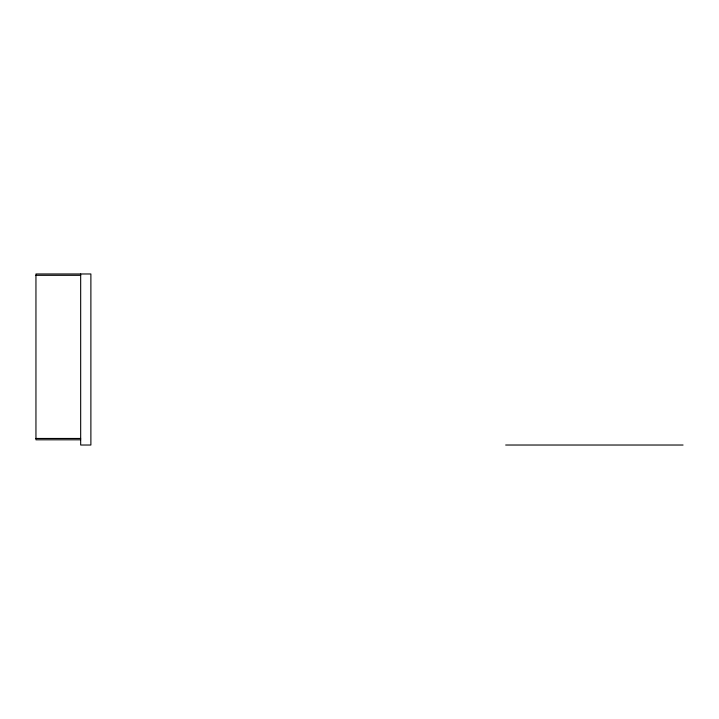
<?xml version="1.0" encoding="UTF-8"?>
<svg xmlns="http://www.w3.org/2000/svg" width="719" height="719" viewBox="0 0 719 719"><rect width="100%" height="100%" fill="white"/><g stroke="black" fill="none" stroke-linecap="round" stroke-linejoin="round"><path stroke-width="1.08" d="M35.95 275.314L80.672 275.314M35.95 438.464L80.672 438.464M80.672 439.803L35.95 439.803L35.95 273.975L90.882 273.975L90.882 445.025L80.672 445.025L80.672 273.975M505.673 445.025L683.05 445.025"/></g></svg>
